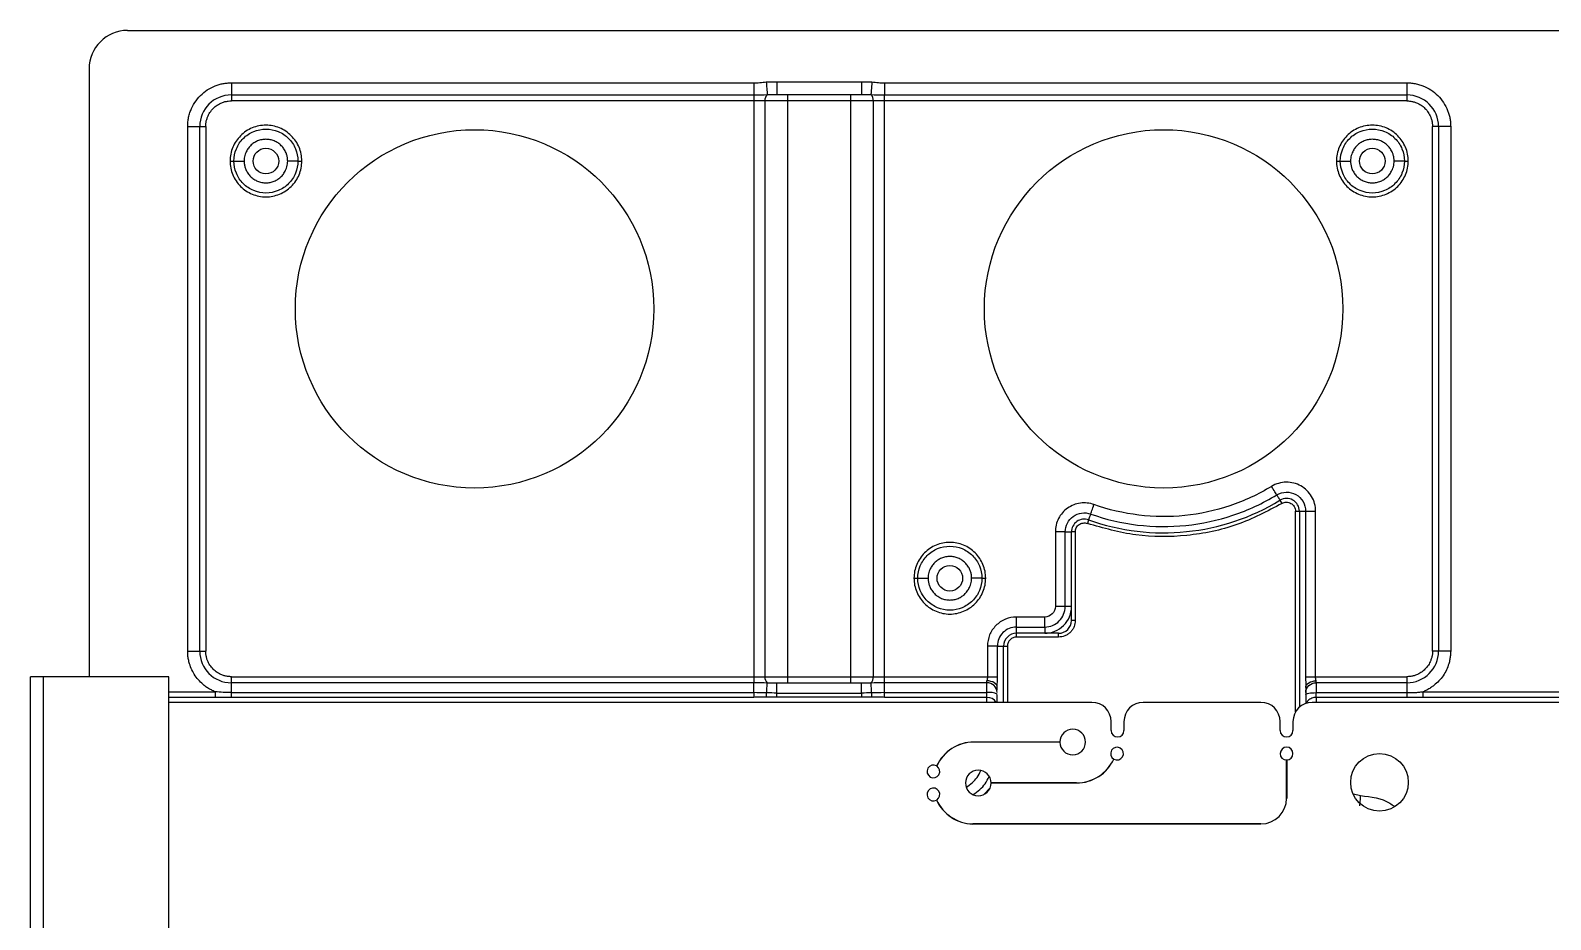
# Model space of a CAD drawing. Header units: millimetres. Extents: x -1 to 1576, y 30 to 633.
# Drawn here: x 29.3 to 148.1, y 563.8 to 633.3 of the extents above; entities that cross this region are included whole.
import ezdxf

# ---------------------------------------------------------------- set-up
doc = ezdxf.new("R2010")
doc.units = ezdxf.units.MM

msp = doc.modelspace()

# ---------------------------------------------------------------- linework, layer by layer
at = {"color": 7, "linetype": 'Continuous', "lineweight": 25}
for p, q in [((36.91, 633.28), (1518.3, 633.28)), ((33.91, 630.28), (33.91, 582.77)), ((45.02, 629.19), (85.83, 629.19)), ((45.02, 629.19), (45.02, 627.77)), ((45.02, 628.24), (85.83, 628.24)), ((85.83, 628.24), (85.83, 582.3)), ((87.57, 628.27), (87.62, 628.28)), ((87.62, 629.27), (94.24, 629.27)), ((87.62, 628.27), (94.24, 628.27)), ((88.45, 628.27), (88.45, 582.27)), ((93.41, 582.27), (93.41, 628.27)), ((96.03, 629.19), (136.84, 629.19)), ((96.03, 628.24), (136.84, 628.24)), ((96.03, 582.3), (96.03, 628.24)), ((136.84, 629.19), (136.84, 627.77)), ((136.84, 627.77), (45.02, 627.77)), ((86.71, 582.77), (86.71, 627.77)), ((95.16, 627.77), (95.16, 582.77)), ((41.61, 584.77), (41.61, 625.77)), ((41.61, 625.77), (43.02, 625.77)), ((42.55, 584.77), (42.55, 625.77)), ((43.02, 625.77), (43.02, 584.77)), ((140.26, 625.77), (138.84, 625.77)), ((138.84, 584.77), (138.84, 625.77)), ((139.31, 625.77), (139.31, 584.77)), ((140.26, 625.77), (140.26, 584.77)), ((126.92, 596.57), (127.08, 596.31)), ((111.98, 595.04), (111.88, 594.75)), ((128.14, 595.71), (128.44, 595.71)), ((128.14, 580.03), (128.14, 595.71)), ((128.44, 595.71), (128.44, 580.39)), ((128.44, 595.71), (128.44, 580.39)), ((128.93, 595.71), (128.93, 582.77)), ((129.71, 582.77), (129.71, 595.71)), ((109.38, 594.09), (109.38, 588.26)), ((110.15, 588.26), (110.15, 594.09)), ((110.64, 588.26), (110.64, 594.09)), ((110.64, 587.17), (110.64, 594.09)), ((110.94, 594.09), (110.64, 594.09)), ((110.94, 594.09), (110.94, 587.17)), ((108.55, 587.44), (106.34, 587.44)), ((106.34, 586.66), (108.55, 586.66)), ((110.94, 587.17), (110.64, 587.17)), ((106.34, 585.87), (106.34, 586.17)), ((109.64, 586.17), (106.34, 586.17)), ((109.64, 585.87), (106.34, 585.87)), ((109.64, 585.87), (109.64, 586.17)), ((41.61, 584.77), (43.02, 584.77)), ((104.08, 585.17), (104.08, 582.77)), ((104.85, 582.77), (104.85, 585.17)), ((105.34, 580.77), (105.34, 585.17)), ((105.34, 585.17), (105.64, 585.17)), ((105.64, 585.17), (105.64, 580.77)), ((140.26, 584.77), (138.84, 584.77)), ((40.15, 582.77), (29.33, 582.77)), ((29.33, 507.78), (29.33, 582.77)), ((30.35, 527.89), (30.35, 582.77)), ((40.15, 531.57), (40.15, 582.77)), ((45.02, 581.53), (45.02, 582.77)), ((45.02, 582.77), (104.08, 582.77)), ((85.83, 582.3), (45.02, 582.3)), ((87.62, 582.27), (87.57, 582.27)), ((94.24, 582.27), (87.62, 582.27)), ((94.29, 582.27), (94.24, 582.27)), ((104.04, 582.3), (96.03, 582.3)), ((104.04, 580.77), (104.04, 582.45)), ((104.84, 581.73), (104.84, 581.94)), ((128.95, 582.04), (128.96, 582.04)), ((129.71, 582.77), (136.84, 582.77)), ((129.74, 582.43), (129.74, 582.45)), ((129.74, 582.4), (129.74, 582.43)), ((129.74, 582.38), (129.74, 582.4)), ((129.74, 582.36), (129.74, 582.38)), ((129.74, 582.34), (129.74, 582.36)), ((129.74, 582.33), (129.74, 582.34)), ((129.74, 582.31), (129.74, 582.33)), ((129.74, 582.3), (129.74, 582.31)), ((129.74, 582.3), (129.74, 581.53)), ((136.84, 582.3), (129.74, 582.3)), ((136.84, 582.77), (136.84, 581.53)), ((40.15, 581.6), (43.76, 581.6)), ((43.76, 581.16), (40.15, 581.16)), ((112.24, 580.77), (40.15, 580.77)), ((45.02, 581.53), (85.83, 581.53)), ((85.83, 581.16), (45.02, 581.16)), ((87.62, 581.5), (94.24, 581.5)), ((94.24, 581.17), (87.62, 581.17)), ((96.03, 581.53), (104.04, 581.53)), ((104.04, 581.16), (96.03, 581.16)), ((125.44, 580.77), (116.24, 580.77)), ((219.88, 580.77), (129.44, 580.77)), ((129.74, 581.53), (136.84, 581.53)), ((136.84, 581.16), (129.74, 581.16)), ((138.1, 581.6), (151.4, 581.6)), ((151.4, 581.16), (138.1, 581.16)), ((113.74, 578.57), (113.74, 579.27)), ((114.74, 579.27), (114.74, 578.57)), ((126.94, 578.57), (126.94, 579.27)), ((127.94, 579.27), (127.94, 578.57)), ((103.02, 577.68), (109.74, 577.68)), ((109.74, 577.67), (103.02, 577.67)), ((104.04, 577.67), (104.04, 577.68)), ((104.84, 577.67), (104.84, 577.68)), ((105.34, 577.67), (105.34, 577.68)), ((105.64, 577.68), (105.64, 577.67)), ((127.44, 573.27), (127.44, 576.27)), ((127.45, 576.27), (127.45, 573.27)), ((104.28, 574.1), (103.83, 573.59)), ((104.36, 574.48), (111.04, 574.48)), ((111.04, 574.47), (104.36, 574.47)), ((132.67, 573.62), (133.22, 573.48)), ((102.93, 571.28), (125.44, 571.28)), ((125.44, 571.27), (102.93, 571.27))]:
    msp.add_line(p, q, dxfattribs=at)
for centre, radius in [((64.02, 611.52), 14), ((117.84, 611.52), 14), ((134.7, 574.52), 2.25)]:
    msp.add_circle(centre, radius, dxfattribs=at)
at = {"color": 130}
for centre in [(47.72, 623.07), (134.14, 623.07), (101.14, 590.47)]:
    msp.add_circle(centre, 1, dxfattribs=at)
at = {"color": 7, "linetype": 'Continuous', "lineweight": 25}
for centre, radius, start, end in [((36.91, 630.28), 3, 90, 180), ((45.02, 625.77), 2.47, 90, 180), ((87.26, 627.85), 0.562, 132.435, 187.8232), ((94.6, 627.85), 0.562, 352.1767, 47.5651), ((136.84, 625.77), 2.47, 360, 90), ((117.84, 611.52), 17.5, 250.4192, 301.2706), ((127.44, 595.71), 1, 360, 121.2706), ((111.64, 594.09), 1, 70.4192, 180), ((109.64, 587.17), 1, 270, 0), ((106.34, 585.17), 1, 90, 180), ((45.02, 584.77), 2.47, 180, 270), ((136.84, 584.77), 2.47, 270, 360), ((87.26, 582.7), 0.562, 172.1767, 227.5651), ((94.6, 582.7), 0.562, 312.435, 7.8232), ((104.06, 581.52), 0.778, 1.7358, 91.6365), ((104.24, 580.24), 1.31, 62.3785, 98.557), ((104.06, 580.35), 0.811, 31.1156, 91.3816), ((112.24, 579.27), 1.5, 0, 90), ((116.24, 579.27), 1.5, 90, 180), ((125.44, 579.27), 1.5, 0, 90), ((129.44, 579.27), 1.5, 90, 180), ((110.74, 577.67), 1, 180.2864, 179.714), ((114.24, 578.57), 0.5, 180, 0), ((127.44, 578.57), 0.5, 180, 0), ((103.02, 574.47), 3.2, 90.0002, 155.3911), ((103.02, 574.47), 3.19, 90.0002, 155.4086), ((114.2, 576.77), 0.5, 240.4, 239.2487), ((127.44, 576.77), 0.5, 270.573, 269.427), ((111.04, 577.67), 3.19, 270.0002, 335.4017), ((111.04, 577.67), 3.2, 270.0002, 335.3842), ((99.86, 575.37), 0.5, 60.4208, 59.27), ((103.36, 574.47), 1, 0.2867, 359.7138), ((99.86, 573.57), 0.5, 300.7523, 299.6009), ((103.02, 574.47), 3.21, 204.6144, 268.4153), ((103.02, 574.47), 3.2, 204.597, 268.4128), ((125.44, 573.27), 2, 270, 0), ((125.44, 573.27), 2, 270, 360)]:
    msp.add_arc(centre, radius, start, end, dxfattribs=at)
for points, knots in [([(41.61, 625.77), (41.61, 625.83), (41.61, 625.96), (41.62, 626.14), (41.65, 626.32), (41.68, 626.5), (41.73, 626.68), (41.78, 626.86), (41.9, 627.19), (42.15, 627.66), (42.59, 628.2), (43.13, 628.65), (43.64, 628.91), (44.07, 629.06), (44.38, 629.13), (44.7, 629.18), (44.91, 629.18), (45.02, 629.19)], [0, 0, 0, 0, 0.034552, 0.068858, 0.103016, 0.137128, 0.171294, 0.205615, 0.240191, 0.37006, 0.500029, 0.629897, 0.759866, 0.820152, 0.879909, 0.939678, 1, 1, 1, 1]), ([(85.83, 629.19), (85.91, 629.19), (86.07, 629.19), (86.3, 629.2), (86.55, 629.23), (86.72, 629.24), (86.8, 629.25)], [0, 0, 0, 0, 0.232371, 0.485289, 0.737412, 1, 1, 1, 1]), ([(85.83, 629.19), (85.83, 628.98), (85.83, 628.78), (85.83, 628.44), (85.83, 628.31), (85.83, 628.24)], [0, 0, 0, 0, 0.5, 0.5, 1, 1, 1, 1]), ([(86.8, 629.25), (86.86, 629.25), (86.98, 629.26), (87.17, 629.27), (87.39, 629.27), (87.54, 629.27), (87.62, 629.27)], [0, 0, 0, 0, 0.207871, 0.443757, 0.707773, 1, 1, 1, 1]), ([(86.8, 629.25), (86.82, 629.01), (86.84, 628.78), (86.87, 628.43), (86.88, 628.3), (86.88, 628.26)], [0, 0, 0, 0, 0.5, 0.5, 1, 1, 1, 1]), ([(87.62, 629.27), (87.62, 629.01), (87.62, 628.75), (87.62, 628.38), (87.62, 628.27), (87.62, 628.27)], [0, 0, 0, 0, 0.5, 0.5, 1, 1, 1, 1]), ([(94.24, 629.27), (94.39, 629.27), (94.67, 629.27), (94.94, 629.25), (95.06, 629.25)], [0, 0, 0, 0, 0.556213, 1, 1, 1, 1]), ([(94.24, 629.27), (94.24, 629.14), (94.24, 629.01), (94.24, 628.77), (94.24, 628.66), (94.24, 628.47), (94.24, 628.4), (94.24, 628.3), (94.24, 628.27), (94.24, 628.27)], [0, 0, 0, 0, 0.25, 0.25, 0.5, 0.5, 0.75, 0.75, 1, 1, 1, 1]), ([(95.06, 629.25), (95.04, 629.01), (95.02, 628.78), (94.99, 628.43), (94.98, 628.3), (94.98, 628.26)], [0, 0, 0, 0, 0.5, 0.5, 1, 1, 1, 1]), ([(95.06, 629.25), (95.14, 629.24), (95.31, 629.23), (95.56, 629.2), (95.8, 629.19), (95.95, 629.19), (96.03, 629.19)], [0, 0, 0, 0, 0.2627497, 0.5148513, 0.7674746, 1, 1, 1, 1]), ([(96.03, 629.19), (96.03, 628.98), (96.03, 628.78), (96.03, 628.44), (96.03, 628.31), (96.03, 628.24)], [0, 0, 0, 0, 0.5, 0.5, 1, 1, 1, 1]), ([(136.84, 629.19), (136.9, 629.19), (137.03, 629.18), (137.21, 629.17), (137.39, 629.14), (137.57, 629.11), (137.75, 629.07), (137.92, 629.01), (138.26, 628.89), (138.73, 628.65), (139.27, 628.2), (139.72, 627.66), (139.98, 627.15), (140.13, 626.73), (140.2, 626.41), (140.25, 626.1), (140.25, 625.88), (140.26, 625.77)], [0, 0, 0, 0, 0.034552, 0.068858, 0.103016, 0.137128, 0.171294, 0.205615, 0.240191, 0.37006, 0.500029, 0.629897, 0.759866, 0.820152, 0.879909, 0.939678, 1, 1, 1, 1]), ([(43.02, 625.77), (43.02, 625.82), (43.02, 625.9), (43.04, 626.02), (43.05, 626.15), (43.08, 626.27), (43.12, 626.39), (43.19, 626.6), (43.34, 626.88), (43.6, 627.2), (43.91, 627.46), (44.23, 627.62), (44.52, 627.72), (44.77, 627.76), (44.94, 627.77), (45.02, 627.77)], [0, 0, 0, 0, 0.0402761, 0.0802426, 0.1200582, 0.159883, 0.1998773, 0.2401994, 0.3700431, 0.5000574, 0.6299012, 0.7599156, 0.8401208, 0.919721, 1, 1, 1, 1]), ([(136.84, 627.77), (136.88, 627.77), (136.97, 627.77), (137.09, 627.76), (137.22, 627.74), (137.34, 627.71), (137.46, 627.68), (137.67, 627.6), (137.95, 627.46), (138.26, 627.2), (138.52, 626.88), (138.69, 626.56), (138.78, 626.27), (138.83, 626.02), (138.84, 625.86), (138.84, 625.77)], [0, 0, 0, 0, 0.0402761, 0.0802426, 0.1200582, 0.159883, 0.1998773, 0.2401994, 0.3700431, 0.5000574, 0.6299012, 0.7599156, 0.8401208, 0.919721, 1, 1, 1, 1]), ([(50.52, 623.07), (50.52, 623.44), (50.45, 623.81), (50.17, 624.48), (49.96, 624.79), (49.44, 625.31), (49.13, 625.52), (48.45, 625.8), (48.09, 625.87), (47.35, 625.87), (46.99, 625.8), (46.31, 625.52), (46, 625.31), (45.48, 624.79), (45.27, 624.48), (44.99, 623.81), (44.92, 623.44), (44.92, 623.07)], [0, 0, 0, 0, 0.125, 0.125, 0.25, 0.25, 0.375, 0.375, 0.5, 0.5, 0.625, 0.625, 0.75, 0.75, 0.875, 0.875, 1, 1, 1, 1]), ([(136.94, 623.07), (136.94, 623.44), (136.87, 623.81), (136.59, 624.48), (136.38, 624.79), (135.86, 625.31), (135.55, 625.52), (134.87, 625.8), (134.51, 625.87), (133.77, 625.87), (133.41, 625.8), (132.73, 625.52), (132.42, 625.31), (131.9, 624.79), (131.69, 624.48), (131.41, 623.81), (131.34, 623.44), (131.34, 623.07)], [0, 0, 0, 0, 0.125, 0.125, 0.25, 0.25, 0.375, 0.375, 0.5, 0.5, 0.625, 0.625, 0.75, 0.75, 0.875, 0.875, 1, 1, 1, 1]), ([(45.22, 623.07), (45.22, 623.4), (45.29, 623.73), (45.54, 624.33), (45.72, 624.61), (46.18, 625.07), (46.46, 625.26), (47.07, 625.51), (47.39, 625.57), (48.05, 625.57), (48.38, 625.51), (48.98, 625.26), (49.26, 625.07), (49.72, 624.61), (49.91, 624.33), (50.16, 623.73), (50.22, 623.4), (50.22, 623.07)], [0, 0, 0, 0, 0.125, 0.125, 0.25, 0.25, 0.375, 0.375, 0.5, 0.5, 0.625, 0.625, 0.75, 0.75, 0.875, 0.875, 1, 1, 1, 1]), ([(49.42, 623.07), (49.42, 623.12), (49.42, 623.21), (49.4, 623.34), (49.38, 623.47), (49.34, 623.6), (49.27, 623.79), (49.14, 624.02), (48.93, 624.28), (48.67, 624.5), (48.38, 624.65), (48.06, 624.75), (47.72, 624.78), (47.39, 624.75), (47.07, 624.65), (46.77, 624.5), (46.51, 624.28), (46.3, 624.02), (46.16, 623.76), (46.07, 623.51), (46.03, 623.3), (46.02, 623.15), (46.02, 623.07)], [0, 0, 0, 0, 0.025179, 0.050131, 0.075011, 0.099977, 0.125185, 0.187589, 0.250097, 0.312505, 0.375015, 0.437475, 0.500034, 0.562494, 0.625051, 0.687451, 0.749958, 0.812365, 0.874868, 0.916675, 0.958143, 1, 1, 1, 1]), ([(131.64, 623.07), (131.64, 623.4), (131.71, 623.73), (131.96, 624.33), (132.14, 624.61), (132.6, 625.07), (132.88, 625.26), (133.49, 625.51), (133.81, 625.57), (134.47, 625.57), (134.8, 625.51), (135.4, 625.26), (135.68, 625.07), (136.14, 624.61), (136.33, 624.33), (136.58, 623.73), (136.64, 623.4), (136.64, 623.07)], [0, 0, 0, 0, 0.125, 0.125, 0.25, 0.25, 0.375, 0.375, 0.5, 0.5, 0.625, 0.625, 0.75, 0.75, 0.875, 0.875, 1, 1, 1, 1]), ([(135.84, 623.07), (135.84, 623.12), (135.84, 623.21), (135.82, 623.34), (135.8, 623.47), (135.76, 623.6), (135.69, 623.79), (135.56, 624.02), (135.35, 624.28), (135.09, 624.5), (134.8, 624.65), (134.48, 624.75), (134.14, 624.78), (133.81, 624.75), (133.49, 624.65), (133.19, 624.5), (132.93, 624.28), (132.72, 624.02), (132.58, 623.76), (132.49, 623.51), (132.45, 623.3), (132.44, 623.15), (132.44, 623.07)], [0, 0, 0, 0, 0.025179, 0.050131, 0.075011, 0.099977, 0.125185, 0.187588, 0.250096, 0.312505, 0.375015, 0.437474, 0.500034, 0.562494, 0.62505, 0.68745, 0.749957, 0.812365, 0.874867, 0.916675, 0.958143, 1, 1, 1, 1]), ([(44.92, 623.07), (44.92, 622.71), (44.99, 622.34), (45.27, 621.66), (45.48, 621.35), (46, 620.83), (46.31, 620.63), (46.99, 620.35), (47.35, 620.27), (48.09, 620.27), (48.45, 620.35), (49.13, 620.63), (49.44, 620.83), (49.96, 621.35), (50.17, 621.66), (50.45, 622.34), (50.52, 622.71), (50.52, 623.07)], [0, 0, 0, 0, 0.125, 0.125, 0.25, 0.25, 0.375, 0.375, 0.5, 0.5, 0.625, 0.625, 0.75, 0.75, 0.875, 0.875, 1, 1, 1, 1]), ([(44.92, 623.07), (45, 623.07), (45.08, 623.07), (45.19, 623.07), (45.22, 623.07), (45.22, 623.07)], [0, 0, 0, 0, 0.5, 0.5, 1, 1, 1, 1]), ([(50.22, 623.07), (50.22, 622.75), (50.16, 622.42), (49.91, 621.81), (49.72, 621.54), (49.26, 621.07), (48.98, 620.89), (48.38, 620.64), (48.05, 620.57), (47.39, 620.57), (47.07, 620.64), (46.46, 620.89), (46.18, 621.07), (45.72, 621.54), (45.54, 621.81), (45.29, 622.42), (45.22, 622.75), (45.22, 623.07)], [0, 0, 0, 0, 0.125, 0.125, 0.25, 0.25, 0.375, 0.375, 0.5, 0.5, 0.625, 0.625, 0.75, 0.75, 0.875, 0.875, 1, 1, 1, 1]), ([(45.22, 623.07), (45.22, 623.07), (45.31, 623.07), (45.6, 623.07), (45.81, 623.07), (46.02, 623.07)], [0, 0, 0, 0, 0.5, 0.5, 1, 1, 1, 1]), ([(46.02, 623.07), (46.02, 623.03), (46.02, 622.94), (46.04, 622.81), (46.07, 622.68), (46.1, 622.55), (46.17, 622.36), (46.3, 622.12), (46.51, 621.86), (46.77, 621.65), (47.07, 621.49), (47.39, 621.39), (47.72, 621.36), (48.05, 621.39), (48.38, 621.49), (48.67, 621.65), (48.93, 621.86), (49.14, 622.12), (49.28, 622.39), (49.37, 622.63), (49.41, 622.85), (49.42, 623), (49.42, 623.07)], [0, 0, 0, 0, 0.025112, 0.050025, 0.074894, 0.099876, 0.125125, 0.187521, 0.250086, 0.312492, 0.374998, 0.437457, 0.500018, 0.562477, 0.625038, 0.687445, 0.749954, 0.812363, 0.874867, 0.916676, 0.958144, 1, 1, 1, 1]), ([(50.22, 623.07), (50.22, 623.07), (50.13, 623.07), (49.84, 623.07), (49.63, 623.07), (49.42, 623.07)], [0, 0, 0, 0, 0.5, 0.5, 1, 1, 1, 1]), ([(50.22, 623.07), (50.22, 623.07), (50.25, 623.07), (50.36, 623.07), (50.44, 623.07), (50.52, 623.07)], [0, 0, 0, 0, 0.5, 0.5, 1, 1, 1, 1]), ([(131.34, 623.07), (131.34, 622.71), (131.41, 622.34), (131.69, 621.66), (131.9, 621.35), (132.42, 620.83), (132.73, 620.63), (133.41, 620.35), (133.77, 620.27), (134.51, 620.27), (134.87, 620.35), (135.55, 620.63), (135.86, 620.83), (136.38, 621.35), (136.59, 621.66), (136.87, 622.34), (136.94, 622.71), (136.94, 623.07)], [0, 0, 0, 0, 0.125, 0.125, 0.25, 0.25, 0.375, 0.375, 0.5, 0.5, 0.625, 0.625, 0.75, 0.75, 0.875, 0.875, 1, 1, 1, 1]), ([(131.34, 623.07), (131.42, 623.07), (131.5, 623.07), (131.61, 623.07), (131.64, 623.07), (131.64, 623.07)], [0, 0, 0, 0, 0.5, 0.5, 1, 1, 1, 1]), ([(136.64, 623.07), (136.64, 622.75), (136.58, 622.42), (136.33, 621.81), (136.14, 621.54), (135.68, 621.07), (135.4, 620.89), (134.8, 620.64), (134.47, 620.57), (133.81, 620.57), (133.49, 620.64), (132.88, 620.89), (132.6, 621.07), (132.14, 621.54), (131.96, 621.81), (131.71, 622.42), (131.64, 622.75), (131.64, 623.07)], [0, 0, 0, 0, 0.125, 0.125, 0.25, 0.25, 0.375, 0.375, 0.5, 0.5, 0.625, 0.625, 0.75, 0.75, 0.875, 0.875, 1, 1, 1, 1]), ([(131.64, 623.07), (131.64, 623.07), (131.73, 623.07), (132.02, 623.07), (132.23, 623.07), (132.44, 623.07)], [0, 0, 0, 0, 0.5, 0.5, 1, 1, 1, 1]), ([(132.44, 623.07), (132.44, 623.03), (132.44, 622.94), (132.46, 622.81), (132.49, 622.68), (132.52, 622.55), (132.59, 622.36), (132.72, 622.12), (132.93, 621.86), (133.19, 621.65), (133.49, 621.49), (133.81, 621.39), (134.14, 621.36), (134.47, 621.39), (134.8, 621.49), (135.09, 621.65), (135.35, 621.86), (135.56, 622.12), (135.7, 622.39), (135.79, 622.63), (135.83, 622.85), (135.84, 623), (135.84, 623.07)], [0, 0, 0, 0, 0.025112, 0.050024, 0.074894, 0.099876, 0.125125, 0.187521, 0.250086, 0.312492, 0.374998, 0.437457, 0.500018, 0.562478, 0.625038, 0.687445, 0.749954, 0.812363, 0.874867, 0.916676, 0.958144, 1, 1, 1, 1]), ([(136.64, 623.07), (136.64, 623.07), (136.55, 623.07), (136.26, 623.07), (136.05, 623.07), (135.84, 623.07)], [0, 0, 0, 0, 0.5, 0.5, 1, 1, 1, 1]), ([(136.64, 623.07), (136.64, 623.07), (136.67, 623.07), (136.78, 623.07), (136.86, 623.07), (136.94, 623.07)], [0, 0, 0, 0, 0.5, 0.5, 1, 1, 1, 1]), ([(126.27, 597.65), (125.24, 597.02), (124.15, 596.51), (121.87, 595.75), (120.69, 595.49), (118.3, 595.25), (117.09, 595.26), (114.71, 595.55), (113.53, 595.82), (112.4, 596.23)], [0, 0, 0, 0, 0.25, 0.25, 0.5, 0.5, 0.75, 0.75, 1, 1, 1, 1]), ([(129.71, 595.71), (129.71, 596.11), (129.6, 596.51), (129.2, 597.2), (128.9, 597.49), (128.21, 597.88), (127.81, 597.98), (127.01, 597.97), (126.61, 597.85), (126.27, 597.65)], [0, 0, 0, 0, 0.25, 0.25, 0.5, 0.5, 0.75, 0.75, 1, 1, 1, 1]), ([(126.67, 596.98), (126.65, 597.02), (126.6, 597.1), (126.45, 597.34), (126.36, 597.49), (126.27, 597.65)], [0, 0, 0, 0, 0.5, 0.5, 1, 1, 1, 1]), ([(112.4, 596.23), (112.06, 596.35), (111.69, 596.39), (110.98, 596.29), (110.63, 596.15), (110.04, 595.74), (109.8, 595.46), (109.46, 594.82), (109.38, 594.45), (109.38, 594.09)], [0, 0, 0, 0, 0.25, 0.25, 0.5, 0.5, 0.75, 0.75, 1, 1, 1, 1]), ([(127.08, 596.31), (125.93, 595.7), (123.59, 594.48), (119.67, 593.69), (115.67, 593.67), (113.13, 594.39), (111.88, 594.75)], [0, 0, 0, 0, 0.246898, 0.5, 0.753102, 1, 1, 1, 1]), ([(112.14, 595.49), (113.32, 595.07), (114.56, 594.78), (117.06, 594.48), (118.32, 594.47), (120.83, 594.73), (122.06, 594.99), (124.45, 595.79), (125.6, 596.33), (126.67, 596.98)], [0, 0, 0, 0, 0.25, 0.25, 0.5, 0.5, 0.75, 0.75, 1, 1, 1, 1]), ([(112.14, 595.49), (112.15, 595.53), (112.19, 595.63), (112.28, 595.89), (112.34, 596.06), (112.4, 596.23)], [0, 0, 0, 0, 0.5, 0.5, 1, 1, 1, 1]), ([(126.67, 596.98), (126.9, 597.12), (127.16, 597.19), (127.68, 597.2), (127.94, 597.13), (128.4, 596.88), (128.59, 596.69), (128.86, 596.24), (128.93, 595.97), (128.93, 595.71)], [0, 0, 0, 0, 0.25, 0.25, 0.5, 0.5, 0.75, 0.75, 1, 1, 1, 1]), ([(126.67, 596.98), (126.69, 596.96), (126.72, 596.91), (126.81, 596.76), (126.87, 596.66), (126.92, 596.57)], [0, 0, 0, 0, 0.5, 0.5, 1, 1, 1, 1]), ([(127.08, 596.31), (127.14, 596.34), (127.25, 596.39), (127.43, 596.42), (127.62, 596.4), (127.79, 596.33), (127.94, 596.22), (128.05, 596.07), (128.13, 595.9), (128.14, 595.77), (128.14, 595.71)], [0, 0, 0, 0, 0.125092, 0.250007, 0.375185, 0.500007, 0.625185, 0.750006, 0.875092, 1, 1, 1, 1]), ([(110.15, 594.09), (110.15, 594.33), (110.21, 594.57), (110.43, 594.99), (110.59, 595.17), (110.98, 595.44), (111.2, 595.53), (111.67, 595.6), (111.92, 595.57), (112.14, 595.49)], [0, 0, 0, 0, 0.25, 0.25, 0.5, 0.5, 0.75, 0.75, 1, 1, 1, 1]), ([(112.14, 595.49), (112.13, 595.47), (112.11, 595.41), (112.05, 595.24), (112.01, 595.14), (111.98, 595.04)], [0, 0, 0, 0, 0.5, 0.5, 1, 1, 1, 1]), ([(128.44, 595.71), (128.56, 595.71), (128.67, 595.71), (128.84, 595.71), (128.9, 595.71), (128.93, 595.71)], [0, 0, 0, 0, 0.5, 0.5, 1, 1, 1, 1]), ([(128.93, 595.71), (128.97, 595.71), (129.07, 595.71), (129.35, 595.71), (129.53, 595.71), (129.71, 595.71)], [0, 0, 0, 0, 0.5, 0.5, 1, 1, 1, 1]), ([(110.15, 594.09), (110.11, 594.09), (110.01, 594.09), (109.73, 594.09), (109.55, 594.09), (109.38, 594.09)], [0, 0, 0, 0, 0.5, 0.5, 1, 1, 1, 1]), ([(110.15, 594.09), (110.18, 594.09), (110.24, 594.09), (110.42, 594.09), (110.53, 594.09), (110.64, 594.09)], [0, 0, 0, 0, 0.5, 0.5, 1, 1, 1, 1]), ([(110.94, 594.09), (110.94, 594.15), (110.95, 594.26), (111.01, 594.42), (111.11, 594.56), (111.23, 594.67), (111.38, 594.75), (111.54, 594.79), (111.71, 594.8), (111.82, 594.77), (111.88, 594.75)], [0, 0, 0, 0, 0.125102, 0.250006, 0.375207, 0.500006, 0.625207, 0.750006, 0.875102, 1, 1, 1, 1]), ([(103.94, 590.47), (103.94, 590.84), (103.87, 591.21), (103.59, 591.88), (103.38, 592.19), (102.86, 592.71), (102.55, 592.92), (101.87, 593.2), (101.51, 593.27), (100.77, 593.27), (100.41, 593.2), (99.73, 592.92), (99.42, 592.71), (98.9, 592.19), (98.69, 591.88), (98.41, 591.21), (98.34, 590.84), (98.34, 590.47)], [0, 0, 0, 0, 0.125, 0.125, 0.25, 0.25, 0.375, 0.375, 0.5, 0.5, 0.625, 0.625, 0.75, 0.75, 0.875, 0.875, 1, 1, 1, 1]), ([(98.64, 590.47), (98.64, 590.8), (98.71, 591.13), (98.96, 591.73), (99.14, 592.01), (99.6, 592.47), (99.88, 592.66), (100.49, 592.91), (100.81, 592.97), (101.47, 592.97), (101.8, 592.91), (102.4, 592.66), (102.68, 592.47), (103.14, 592.01), (103.33, 591.73), (103.58, 591.13), (103.64, 590.8), (103.64, 590.47)], [0, 0, 0, 0, 0.125, 0.125, 0.25, 0.25, 0.375, 0.375, 0.5, 0.5, 0.625, 0.625, 0.75, 0.75, 0.875, 0.875, 1, 1, 1, 1]), ([(102.84, 590.47), (102.84, 590.52), (102.84, 590.61), (102.82, 590.74), (102.8, 590.87), (102.76, 591), (102.69, 591.19), (102.56, 591.42), (102.35, 591.68), (102.09, 591.9), (101.8, 592.05), (101.48, 592.15), (101.14, 592.18), (100.81, 592.15), (100.49, 592.05), (100.19, 591.9), (99.93, 591.68), (99.72, 591.42), (99.58, 591.16), (99.49, 590.91), (99.45, 590.7), (99.44, 590.55), (99.44, 590.47)], [0, 0, 0, 0, 0.025179, 0.050131, 0.075011, 0.099977, 0.125185, 0.187588, 0.250097, 0.312505, 0.375015, 0.437474, 0.500034, 0.562494, 0.62505, 0.68745, 0.749957, 0.812365, 0.874867, 0.916675, 0.958143, 1, 1, 1, 1]), ([(98.34, 590.47), (98.34, 590.11), (98.41, 589.74), (98.69, 589.06), (98.9, 588.75), (99.42, 588.23), (99.73, 588.03), (100.41, 587.75), (100.77, 587.67), (101.51, 587.67), (101.87, 587.75), (102.55, 588.03), (102.86, 588.23), (103.38, 588.75), (103.59, 589.06), (103.87, 589.74), (103.94, 590.11), (103.94, 590.47)], [0, 0, 0, 0, 0.125, 0.125, 0.25, 0.25, 0.375, 0.375, 0.5, 0.5, 0.625, 0.625, 0.75, 0.75, 0.875, 0.875, 1, 1, 1, 1]), ([(98.34, 590.47), (98.42, 590.47), (98.5, 590.47), (98.61, 590.47), (98.64, 590.47), (98.64, 590.47)], [0, 0, 0, 0, 0.5, 0.5, 1, 1, 1, 1]), ([(103.64, 590.47), (103.64, 590.15), (103.58, 589.82), (103.33, 589.21), (103.14, 588.94), (102.68, 588.47), (102.4, 588.29), (101.8, 588.04), (101.47, 587.97), (100.81, 587.97), (100.49, 588.04), (99.88, 588.29), (99.6, 588.47), (99.14, 588.94), (98.96, 589.21), (98.71, 589.82), (98.64, 590.15), (98.64, 590.47)], [0, 0, 0, 0, 0.125, 0.125, 0.25, 0.25, 0.375, 0.375, 0.5, 0.5, 0.625, 0.625, 0.75, 0.75, 0.875, 0.875, 1, 1, 1, 1]), ([(98.64, 590.47), (98.64, 590.47), (98.73, 590.47), (99.02, 590.47), (99.23, 590.47), (99.44, 590.47)], [0, 0, 0, 0, 0.5, 0.5, 1, 1, 1, 1]), ([(99.44, 590.47), (99.44, 590.43), (99.44, 590.34), (99.46, 590.21), (99.49, 590.08), (99.52, 589.95), (99.59, 589.76), (99.72, 589.52), (99.93, 589.26), (100.19, 589.05), (100.49, 588.89), (100.81, 588.79), (101.14, 588.76), (101.47, 588.79), (101.8, 588.89), (102.09, 589.05), (102.35, 589.26), (102.56, 589.52), (102.7, 589.79), (102.79, 590.03), (102.83, 590.25), (102.84, 590.4), (102.84, 590.47)], [0, 0, 0, 0, 0.025112, 0.050024, 0.074894, 0.099876, 0.125125, 0.187521, 0.250086, 0.312493, 0.374998, 0.437458, 0.500018, 0.562478, 0.625038, 0.687445, 0.749955, 0.812363, 0.874867, 0.916676, 0.958144, 1, 1, 1, 1]), ([(103.64, 590.47), (103.64, 590.47), (103.55, 590.47), (103.26, 590.47), (103.05, 590.47), (102.84, 590.47)], [0, 0, 0, 0, 0.5, 0.5, 1, 1, 1, 1]), ([(103.64, 590.47), (103.64, 590.47), (103.67, 590.47), (103.78, 590.47), (103.86, 590.47), (103.94, 590.47)], [0, 0, 0, 0, 0.5, 0.5, 1, 1, 1, 1]), ([(109.38, 588.26), (109.38, 588.05), (109.29, 587.83), (108.98, 587.53), (108.77, 587.44), (108.55, 587.44)], [0, 0, 0, 0, 0.5, 0.5, 1, 1, 1, 1]), ([(108.55, 586.66), (108.76, 586.66), (108.97, 586.7), (109.36, 586.86), (109.54, 586.98), (109.83, 587.28), (109.95, 587.46), (110.11, 587.84), (110.15, 588.05), (110.15, 588.26)], [0, 0, 0, 0, 0.25, 0.25, 0.5, 0.5, 0.75, 0.75, 1, 1, 1, 1]), ([(108.55, 586.17), (108.82, 586.17), (109.1, 586.23), (109.6, 586.44), (109.83, 586.59), (110.22, 586.98), (110.38, 587.21), (110.59, 587.72), (110.64, 587.99), (110.64, 588.26)], [0, 0, 0, 0, 0.25, 0.25, 0.5, 0.5, 0.75, 0.75, 1, 1, 1, 1]), ([(110.15, 588.26), (110.11, 588.26), (110.01, 588.26), (109.73, 588.26), (109.55, 588.26), (109.38, 588.26)], [0, 0, 0, 0, 0.5, 0.5, 1, 1, 1, 1]), ([(110.64, 588.26), (110.53, 588.26), (110.42, 588.26), (110.24, 588.26), (110.18, 588.26), (110.15, 588.26)], [0, 0, 0, 0, 0.5, 0.5, 1, 1, 1, 1]), ([(106.34, 587.44), (106.04, 587.44), (105.75, 587.38), (105.2, 587.15), (104.95, 586.98), (104.53, 586.56), (104.36, 586.31), (104.14, 585.77), (104.08, 585.47), (104.08, 585.17)], [0, 0, 0, 0, 0.25, 0.25, 0.5, 0.5, 0.75, 0.75, 1, 1, 1, 1]), ([(106.34, 586.66), (106.15, 586.66), (105.95, 586.62), (105.59, 586.47), (105.43, 586.36), (105.15, 586.09), (105.04, 585.92), (104.89, 585.56), (104.85, 585.37), (104.85, 585.17)], [0, 0, 0, 0, 0.25, 0.25, 0.5, 0.5, 0.75, 0.75, 1, 1, 1, 1]), ([(106.34, 586.66), (106.34, 586.7), (106.34, 586.8), (106.34, 587.08), (106.34, 587.26), (106.34, 587.44)], [0, 0, 0, 0, 0.5, 0.5, 1, 1, 1, 1]), ([(106.34, 586.17), (106.34, 586.28), (106.34, 586.4), (106.34, 586.57), (106.34, 586.63), (106.34, 586.66)], [0, 0, 0, 0, 0.5, 0.5, 1, 1, 1, 1]), ([(108.55, 586.66), (108.55, 586.7), (108.55, 586.8), (108.55, 587.08), (108.55, 587.26), (108.55, 587.44)], [0, 0, 0, 0, 0.5, 0.5, 1, 1, 1, 1]), ([(108.55, 586.66), (108.55, 586.63), (108.55, 586.57), (108.55, 586.4), (108.55, 586.28), (108.55, 586.17)], [0, 0, 0, 0, 0.5, 0.5, 1, 1, 1, 1]), ([(110.94, 587.17), (110.92, 587.01), (110.9, 586.76), (110.73, 586.45), (110.57, 586.25), (110.36, 586.08), (110.06, 585.92), (109.8, 585.89), (109.64, 585.87)], [0, 0, 0, 0, 0.239443, 0.36959, 0.5, 0.630147, 0.760557, 1, 1, 1, 1]), ([(106.34, 585.87), (106.25, 585.86), (106.12, 585.85), (105.95, 585.76), (105.84, 585.67), (105.75, 585.56), (105.66, 585.4), (105.65, 585.26), (105.64, 585.17)], [0, 0, 0, 0, 0.239443, 0.369477, 0.5, 0.630034, 0.760557, 1, 1, 1, 1]), ([(43.76, 581.6), (43.71, 581.62), (43.61, 581.66), (43.46, 581.74), (43.31, 581.81), (43.17, 581.9), (43.03, 581.99), (42.81, 582.17), (42.51, 582.44), (42.19, 582.85), (41.93, 583.3), (41.76, 583.73), (41.67, 584.11), (41.62, 584.44), (41.61, 584.66), (41.61, 584.77)], [0, 0, 0, 0, 0.040883, 0.08158, 0.122187, 0.162802, 0.203521, 0.244441, 0.372171, 0.500035, 0.627766, 0.75563, 0.837187, 0.918385, 1, 1, 1, 1]), ([(45.02, 582.77), (44.98, 582.77), (44.89, 582.78), (44.77, 582.79), (44.65, 582.81), (44.52, 582.83), (44.4, 582.87), (44.2, 582.94), (43.91, 583.09), (43.6, 583.35), (43.34, 583.67), (43.17, 583.99), (43.08, 584.27), (43.03, 584.52), (43.02, 584.69), (43.02, 584.77)], [0, 0, 0, 0, 0.040276, 0.080243, 0.120058, 0.159883, 0.199877, 0.240199, 0.370043, 0.500057, 0.629901, 0.759916, 0.840121, 0.919721, 1, 1, 1, 1]), ([(104.85, 585.17), (104.81, 585.17), (104.71, 585.17), (104.43, 585.17), (104.25, 585.17), (104.08, 585.17)], [0, 0, 0, 0, 0.5, 0.5, 1, 1, 1, 1]), ([(104.85, 585.17), (104.88, 585.17), (104.94, 585.17), (105.12, 585.17), (105.23, 585.17), (105.34, 585.17)], [0, 0, 0, 0, 0.5, 0.5, 1, 1, 1, 1]), ([(138.84, 584.77), (138.84, 584.73), (138.84, 584.65), (138.83, 584.52), (138.81, 584.4), (138.78, 584.28), (138.74, 584.16), (138.67, 583.95), (138.53, 583.67), (138.26, 583.35), (137.95, 583.09), (137.63, 582.92), (137.34, 582.83), (137.09, 582.78), (136.93, 582.78), (136.84, 582.77)], [0, 0, 0, 0, 0.040276, 0.080243, 0.120058, 0.159883, 0.199877, 0.240199, 0.370043, 0.500057, 0.629901, 0.759916, 0.840121, 0.919721, 1, 1, 1, 1]), ([(140.26, 584.77), (140.25, 584.72), (140.25, 584.61), (140.24, 584.44), (140.22, 584.28), (140.19, 584.11), (140.16, 583.95), (140.08, 583.68), (139.94, 583.3), (139.68, 582.85), (139.35, 582.44), (139.01, 582.13), (138.69, 581.9), (138.41, 581.73), (138.2, 581.64), (138.1, 581.6)], [0, 0, 0, 0, 0.040883, 0.08158, 0.122187, 0.162802, 0.203521, 0.244441, 0.372171, 0.500035, 0.627766, 0.75563, 0.837187, 0.918385, 1, 1, 1, 1]), ([(85.83, 581.53), (85.83, 581.7), (85.83, 581.87), (85.83, 582.14), (85.83, 582.24), (85.83, 582.3)], [0, 0, 0, 0, 0.5, 0.5, 1, 1, 1, 1]), ([(86.82, 581.51), (86.84, 581.7), (86.85, 581.88), (86.87, 582.16), (86.88, 582.25), (86.88, 582.28)], [0, 0, 0, 0, 0.5, 0.5, 1, 1, 1, 1]), ([(87.62, 581.5), (87.62, 581.72), (87.62, 581.92), (87.62, 582.2), (87.62, 582.27), (87.62, 582.27)], [0, 0, 0, 0, 0.5, 0.5, 1, 1, 1, 1]), ([(94.24, 581.5), (94.24, 581.72), (94.24, 581.92), (94.24, 582.2), (94.24, 582.27), (94.24, 582.27)], [0, 0, 0, 0, 0.5, 0.5, 1, 1, 1, 1]), ([(95.04, 581.51), (95.03, 581.7), (95.01, 581.88), (94.99, 582.16), (94.98, 582.25), (94.98, 582.28)], [0, 0, 0, 0, 0.5, 0.5, 1, 1, 1, 1]), ([(96.03, 581.53), (96.03, 581.7), (96.03, 581.87), (96.03, 582.14), (96.03, 582.24), (96.03, 582.3)], [0, 0, 0, 0, 0.5, 0.5, 1, 1, 1, 1]), ([(104.08, 582.77), (104.08, 582.72), (104.07, 582.66), (104.05, 582.56), (104.04, 582.5), (104.04, 582.45)], [0, 0, 0, 0, 0.5, 0.5, 1, 1, 1, 1]), ([(104.84, 581.94), (104.84, 582.08), (104.76, 582.21), (104.46, 582.4), (104.25, 582.45), (104.04, 582.45)], [0, 0, 0, 0, 0.5, 0.5, 1, 1, 1, 1]), ([(104.08, 582.77), (104.25, 582.77), (104.43, 582.77), (104.71, 582.77), (104.81, 582.77), (104.85, 582.77)], [0, 0, 0, 0, 0.5, 0.5, 1, 1, 1, 1]), ([(104.84, 581.94), (104.84, 582.07), (104.85, 582.21), (104.85, 582.49), (104.85, 582.63), (104.85, 582.77)], [0, 0, 0, 0, 0.5, 0.5, 1, 1, 1, 1]), ([(128.93, 582.77), (128.97, 582.77), (129.07, 582.77), (129.35, 582.77), (129.53, 582.77), (129.71, 582.77)], [0, 0, 0, 0, 0.5, 0.5, 1, 1, 1, 1]), ([(128.93, 582.77), (128.93, 582.73), (128.93, 582.63), (128.93, 582.49), (128.94, 582.32), (128.94, 582.14), (128.94, 582.01), (128.94, 581.94)], [0, 0, 0, 0, 0.170406, 0.338281, 0.503953, 0.762124, 1, 1, 1, 1]), ([(128.94, 581.94), (128.94, 582.08), (129.03, 582.21), (129.33, 582.4), (129.53, 582.45), (129.74, 582.45)], [0, 0, 0, 0, 0.5, 0.5, 1, 1, 1, 1]), ([(128.94, 581.55), (128.94, 581.74), (129.03, 581.94), (129.33, 582.22), (129.53, 582.3), (129.74, 582.3)], [0, 0, 0, 0, 0.5, 0.5, 1, 1, 1, 1]), ([(129.74, 582.45), (129.74, 582.5), (129.73, 582.56), (129.71, 582.66), (129.71, 582.72), (129.71, 582.77)], [0, 0, 0, 0, 0.5, 0.5, 1, 1, 1, 1]), ([(43.76, 581.6), (43.76, 581.51), (43.76, 581.42), (43.76, 581.26), (43.76, 581.2), (43.76, 581.16)], [0, 0, 0, 0, 0.5, 0.5, 1, 1, 1, 1]), ([(45.02, 581.16), (44.93, 581.16), (44.72, 581.16), (44.39, 581.16), (44.06, 581.16), (43.85, 581.16), (43.76, 581.16)], [0, 0, 0, 0, 0.221378, 0.492164, 0.7995, 1, 1, 1, 1]), ([(86.83, 581.17), (86.64, 581.17), (86.3, 581.17), (85.97, 581.17), (85.83, 581.16)], [0, 0, 0, 0, 0.580575, 1, 1, 1, 1]), ([(87.62, 581.17), (87.47, 581.17), (87.21, 581.17), (86.95, 581.17), (86.83, 581.17)], [0, 0, 0, 0, 0.548125, 1, 1, 1, 1]), ([(95.03, 581.17), (94.91, 581.17), (94.65, 581.17), (94.39, 581.17), (94.24, 581.17)], [0, 0, 0, 0, 0.452244, 1, 1, 1, 1]), ([(96.03, 581.16), (95.89, 581.17), (95.56, 581.17), (95.23, 581.17), (95.03, 581.17)], [0, 0, 0, 0, 0.420474, 1, 1, 1, 1]), ([(104.84, 580.77), (104.84, 580.79), (104.84, 580.89), (104.84, 581.1), (104.84, 581.29), (104.84, 581.39)], [0, 0, 0, 0, 0.130714, 0.565167, 1, 1, 1, 1]), ([(128.94, 581.39), (128.94, 581.43), (129.03, 581.46), (129.33, 581.51), (129.53, 581.53), (129.74, 581.53)], [0, 0, 0, 0, 0.5, 0.5, 1, 1, 1, 1]), ([(128.94, 581.39), (128.94, 581.29), (128.94, 581.1), (128.94, 580.85), (128.94, 580.73), (128.94, 580.67)], [0, 0, 0, 0, 0.362598, 0.72553, 1, 1, 1, 1]), ([(129.74, 581.16), (129.63, 581.15), (129.39, 581.12), (129.14, 580.93), (129.01, 580.77), (128.99, 580.69), (128.99, 580.68)], [0, 0, 0, 0, 0.353782, 0.707607, 0.986447, 1, 1, 1, 1]), ([(129.74, 581.16), (129.74, 581.12), (129.74, 581.02), (129.74, 580.87), (129.74, 580.78), (129.74, 580.77)], [0, 0, 0, 0, 0.47792, 0.95584, 1, 1, 1, 1]), ([(136.84, 581.53), (136.94, 581.53), (137.15, 581.53), (137.46, 581.54), (137.78, 581.56), (137.99, 581.59), (138.1, 581.6)], [0, 0, 0, 0, 0.245457, 0.492199, 0.742868, 1, 1, 1, 1]), ([(138.1, 581.16), (138.02, 581.16), (137.8, 581.16), (137.48, 581.16), (137.14, 581.16), (136.93, 581.16), (136.84, 581.16)], [0, 0, 0, 0, 0.2005154, 0.5078604, 0.7788483, 1, 1, 1, 1]), ([(138.1, 581.16), (138.1, 581.2), (138.1, 581.26), (138.1, 581.42), (138.1, 581.51), (138.1, 581.6)], [0, 0, 0, 0, 0.5, 0.5, 1, 1, 1, 1]), ([(102.42, 574.13), (102.74, 574.36), (103.21, 574.72), (103.47, 575.25), (103.55, 575.44)], [0, 0, 0, 0, 0.655493, 1, 1, 1, 1]), ([(102.97, 573.56), (103.32, 573.82), (103.84, 574.2), (104.11, 574.78), (104.2, 574.98)], [0, 0, 0, 0, 0.665396, 1, 1, 1, 1]), ([(133.17, 572.68), (133.17, 572.68), (133.18, 572.77), (133.2, 573.06), (133.21, 573.27), (133.22, 573.48)], [0, 0, 0, 0, 0.5, 0.5, 1, 1, 1, 1]), ([(133.22, 573.48), (134.04, 573.4), (135, 573.3), (135.74, 572.73), (135.86, 572.65)], [0, 0, 0, 0, 0.848105, 1, 1, 1, 1])]:
    msp.add_open_spline(points, degree=3, knots=knots, dxfattribs=at)
for points in [[(85.83, 628.24), (86.2, 628.24), (86.56, 628.25), (86.88, 628.26)], [(86.88, 628.26), (87.12, 628.27), (87.36, 628.27), (87.62, 628.27)], [(94.24, 628.27), (94.5, 628.27), (94.74, 628.27), (94.98, 628.26)], [(94.98, 628.26), (95.3, 628.25), (95.67, 628.24), (96.03, 628.24)], [(86.88, 582.28), (86.56, 582.29), (86.2, 582.3), (85.83, 582.3)], [(87.62, 582.27), (87.36, 582.27), (87.12, 582.27), (86.88, 582.28)], [(94.98, 582.28), (94.74, 582.27), (94.5, 582.27), (94.24, 582.27)], [(96.03, 582.3), (95.67, 582.3), (95.3, 582.29), (94.98, 582.28)], [(128.94, 581.94), (128.94, 581.76), (128.94, 581.63), (128.94, 581.55)], [(45.02, 581.53), (44.6, 581.53), (44.18, 581.55), (43.76, 581.6)], [(45.02, 581.16), (45.02, 581.24), (45.02, 581.37), (45.02, 581.53)], [(85.83, 581.53), (85.83, 581.37), (85.83, 581.24), (85.83, 581.16)], [(86.82, 581.51), (86.48, 581.52), (86.16, 581.53), (85.83, 581.53)], [(86.83, 581.17), (86.83, 581.24), (86.82, 581.37), (86.82, 581.51)], [(87.62, 581.5), (87.36, 581.5), (87.09, 581.51), (86.82, 581.51)], [(87.62, 581.17), (87.62, 581.24), (87.62, 581.36), (87.62, 581.5)], [(95.04, 581.51), (94.77, 581.51), (94.51, 581.5), (94.24, 581.5)], [(94.24, 581.5), (94.24, 581.36), (94.24, 581.24), (94.24, 581.17)], [(95.03, 581.17), (95.04, 581.24), (95.04, 581.37), (95.04, 581.51)], [(96.03, 581.53), (95.71, 581.53), (95.38, 581.52), (95.04, 581.51)], [(96.03, 581.16), (96.03, 581.24), (96.03, 581.37), (96.03, 581.53)], [(128.94, 581.55), (128.94, 581.52), (128.94, 581.46), (128.94, 581.39)], [(129.74, 581.16), (129.74, 581.24), (129.74, 581.37), (129.74, 581.53)], [(136.84, 581.53), (136.84, 581.37), (136.84, 581.24), (136.84, 581.16)]]:
    msp.add_open_spline(points, degree=3, dxfattribs=at)

doc.saveas('drawing.dxf')
